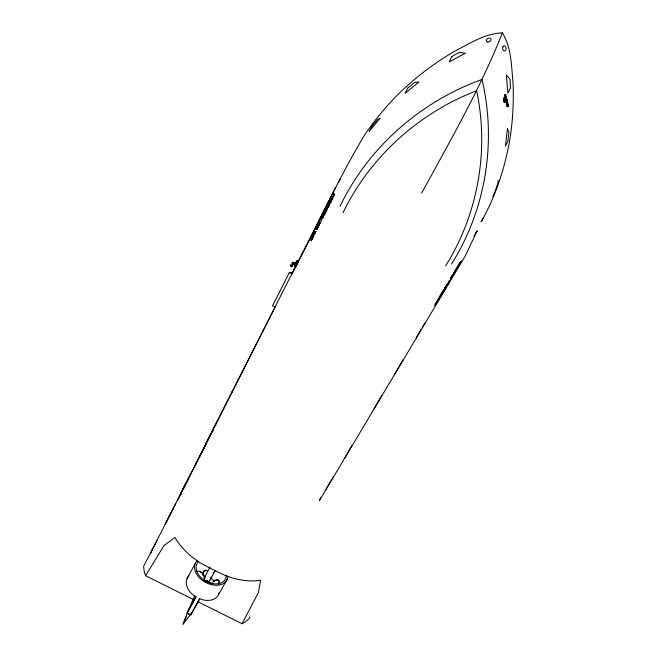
<?xml version="1.0" encoding="UTF-8"?>
<svg xmlns="http://www.w3.org/2000/svg" width="657" height="657" viewBox="0 0 657 657"><rect width="100%" height="100%" fill="white"/><g stroke="black" fill="none" stroke-linecap="round" stroke-linejoin="round"><path stroke-width="0.99" d="M312.141 237.9L312.346 238.245M218.995 583.014C220.67 578.743 215.307 579.047 213.55 581.355M312.436 237.3L312.28 236.463M450.357 279.061L450.759 278.157M498.039 180.223L497.907 182.884L495.263 191.146L492.766 196.492M318.415 225.326L318.563 224.218M329.781 203.3L328.557 206.495L328.812 204.146M330.709 202.167L330.323 201.559M331.662 199.876L331.391 199.178M439.41 298.188L437.595 300.323M313.718 234.327L313.479 234.746M313.512 234.13L313.315 235.773L313.676 234.311M318.661 224.464L318.711 225.211M331.875 199.703L331.728 198.578M218.88 583.966L219.159 582.504M319.836 223.224L320.074 222.6L320.025 223.134M318.407 224.916L318.875 225.688M459.251 264.057L459.645 263.588M206.602 580.944L205.427 580.648L206.512 581.634M205.986 580.451C207.776 581.264 204.894 581.831 205.649 580.55M333.748 194.431L333.928 196.115L334.216 195.646C333.707 188.937 333.838 198.242 332.113 197.256L332.36 199.293L332.393 197.067L333.173 197.7L333.789 194.447M439.697 297.473L437.874 299.592M312.617 237.497L312.568 237.965M313.217 236.118C312.666 241.004 312.469 231.445 314.58 234.262L313.258 236.134M312.798 237.678L313.414 234.179M331.867 199.457L331.818 199.942A1.897 0.419 -68.4 0 1 331.571 200.73A2.283 0.501 -68.4 0 1 331.243 201.535L331.071 201.765M330.364 201.576L330.931 199.909M329.494 204.343L329.362 203.276M323.917 214.157L323.482 215.299M312.231 237.349L311.467 239.008L311.87 238.22M324.18 213.977L324.082 213.369L323.687 213.87M319.039 223.355L318.67 224.998M292.603 264.188L292.143 263.909M329.699 204.138L329.773 203.062M448.928 283.274L449.158 282.239M441.274 295.034L439.517 297.169L439.648 296.759M451.351 277.114L450.924 277.78L452.755 275.521L451.392 277.944M202.824 574.013L203.136 572.978M331.547 200.41L331.629 199.416M416.267 338.1L416.546 336.984M329.453 204.327L329.264 205.058M323.819 214.864L324.147 213.402M402.527 361.153L402.831 360.011L394.627 374.416M318.538 224.472L318.735 223.7A2.209 0.485 -68.7 0 1 319.105 222.945L319.228 222.69M312.42 236.931L312.658 237.341M446.629 285.581L446.317 286.009L446.965 285.352M381.438 396.541L381.783 395.35L373.858 409.27M319.713 223.602L319.302 224.637M311.96 239.312L312.527 237.949M319.918 223.388L319.483 224.546M311.829 238.204L312.19 237.333M344.868 457.929L351.897 445.52M324.082 214.149L323.49 214.502M312.305 238.228L311.484 239.969L312.067 238.113M332.918 477.976L333.329 476.695M326.036 489.531L326.455 488.233M320.501 497.538L319.54 500.42L465.599 255.302L477.089 230.968L475.405 233.498M459.005 264.5L461.469 261.034L460.056 263.301M458.791 264.656L458.997 264.221M331.415 200.681L331.185 201.256M249.8 616.751L249.102 618.639L245.628 621.801L242.096 623.748L197.486 601.541M191.655 612.948L183.089 624.15L187.943 611.1L194.817 595.677M203.136 572.97L204.13 571.27L205.928 570.703M319.581 224.021L319.409 224.431M439.328 298.056L438.745 298.5M312.231 238.557L311.254 240.7L311.163 238.598L312.33 236.479M450.603 278.379L450.948 277.706M319.581 222.353L319.918 221.77L319.179 222.674M319.778 222.378L320.016 221.836M196 596.655L187.081 613.03L188.863 614.139L190.801 614.886L199.753 598.527M183.089 624.15L186.342 616.841M324.131 214.823L323.86 214.88M459.522 263.843L460.253 263.145M329.321 205.23L329.017 205.871M292.028 273.682L289.318 272.598L292.513 272.778C316.863 227.043 337.854 179.377 364.61 134.972C374.326 120.642 385.363 107.263 397.518 94.936C414.559 78.093 433.719 63.474 454.406 51.386C469.681 43.526 484.718 33.499 502.416 32.85C483.125 81.567 457.683 127.417 432.528 173.276L421.63 193.002M205.206 581.839L205.887 580.369M205.567 581.806L206.889 580.32M437.299 300.61L437.784 299.962M177.645 499.944L177.562 500.1M181.086 493.193L181.521 492.471M181.463 492.52L181.16 493.021M184.067 487.387L183.845 487.773L184.149 487.149M201.239 453.502L201.387 453.412M439.673 297.67L439.147 298.418M331.227 201.272L330.914 201.789M218.789 583.991L219.044 583.457M481.179 221.828C496.216 195.269 505.718 165.786 510.44 135.679C512.953 118.071 513.79 100.275 513.01 82.511C511.327 65.643 511.573 47.772 502.416 32.85M459.128 264.048L460.491 262.184M292.874 264.18L291.839 264.015L292.759 262.217L295.445 263.605L292.759 262.217M292.71 264.467L293.096 263.744L296.11 266.216M275.184 306.901L272.507 305.858L289.45 272.351M183.114 489.145L183.418 488.586M198.43 458.956L198.8 458.512M196.418 462.939L196.607 462.585M295.289 263.892L297.021 260.657L298.607 261.47M297.021 260.657L294.525 265.403M335.612 187.549L206.068 443.048L210.798 434.137M150.929 552.2L143.661 566.12L144.105 571.253L145.583 575.713L193.84 599.734M151.603 550.862L157.442 539.405M171.066 512.493L165.712 523.046L166.385 521.773M201.264 452.952L195.507 464.302L196.147 463.086M275.226 306.868L187.869 479.561L198.085 459.645M164.447 525.74L150.486 553.161L152.161 549.86M187.409 480.464L164.899 524.844L171.74 511.565M178.047 499.148L190.711 474.182L189.783 475.988M201.683 452.558L206.626 442.818L199.268 457.592M179.197 497.3L181.004 493.736M180.987 493.538L180.429 494.434M185.988 483.922L186.908 482.098M212.285 431.969L213.197 430.179M185.438 485.112L185.635 484.735L183.944 487.937L184.288 487.166L184.075 487.543M183.27 488.972L183.673 488.052M180.486 494.458L180.889 493.85L180.65 494.278M183.287 489.071L183.623 488.422M181.233 493.193L181.554 492.528M315.918 231.346L314.728 233.876L314.588 231.773C314.67 233.26 315.409 233.531 315.877 231.33M315.918 229.424L317.43 226.271L316.83 227.733C317.175 232.504 316.37 226.698 315.96 229.441M317.684 225.671L317.972 225.195L318.128 227.281C317.421 229.679 317.816 221.959 317.84 227.757M321.01 219.11L322.332 216.613L321.322 218.88C320.936 221.59 323.737 214.256 321.355 219.75L321.224 221.204L321.059 219.126M322.661 215.964L322.833 218.034L322.62 215.948L323.729 213.886M324.944 213.492C328.089 205.928 324.024 219.019 324.533 212.178L325.954 209.484L324.854 211.94C324.517 214.79 327.654 206.364 324.887 212.794L324.985 213.509L324.928 212.811M328.968 205.69L328.278 207.218L328.089 205.181L328.787 203.9M323.531 214.519L322.989 216.383L323.531 215.324M326.628 208.441L326.685 209.066L327.736 205.978L326.307 208.68L326.537 210.741L327.769 207.218M326.644 209.049L327.744 206.98M322.792 218.017L323.441 215.783M195.934 464.203L196.164 463.481M178.129 498.975L178.433 498.392M183.278 488.594L188.855 477.787M172.06 510.809L175.78 503.607M180.815 493.949L181.061 493.522M203.851 448.049L211.02 434.154M180.782 493.793L180.535 494.401M183.492 488.709L183.541 488.365M328.771 204.13L329.28 203.366M177.76 499.731L177.653 500.199M242.096 623.748L258.357 592.745L260.624 580.295C248.551 582.077 236.175 579.86 224.94 575.286A192.871 113.907 28.6 0 1 201.568 563.607C190.793 557.161 181.324 548.316 174.943 537.434L163.987 545.597L145.583 575.713M172.2 510.678L173.144 508.896M323.26 216.03L323.556 215.611M331.12 201.781L330.693 202.43M186.539 482.041L180.338 494.204L180.995 492.964M187.278 481.4L188.395 479.29M437.381 300.446L438.235 299.206M439.607 296.734L441.775 294.073L440.707 295.05M220.842 413.91L221.466 412.736M214.699 426.023L215.332 424.833M215.553 425.613L215.907 424.948M237.891 380.28L238.499 379.138M231.502 392.878L232.118 391.728M262.652 331.448L263.227 330.372M255.902 344.769L256.485 343.677M205.263 582.094L206.158 580.427M301.579 254.678L302.097 253.717M293.663 270.29L294.196 269.304M187.089 578.505L195.31 563.271M316.477 225.294L316.978 224.374M326.003 206.495L326.488 205.608M338.708 181.89L340.334 178.918M450.85 277.993L450.464 278.453M339.989 206.413C368.175 147.447 420.652 101.49 481.975 79.472C496.815 141.904 485.769 209.755 451.515 264.106M204.187 577.864L210.076 567.131M451.154 278.042L450.948 278.494L451.474 277.632M187.081 613.03L196.008 596.868L193.831 595.513A17.698 12.458 29.2 0 1 188.978 575.852M330.89 199.892L331.588 199.227M342.995 212.827C369.891 156.957 418.92 112.938 476.637 90.699C489.317 150.289 478 214.223 445.635 265.863M209.682 580.607L215.11 570.777M319.343 224.661L318.67 225.195M190.801 614.886L199.761 598.741L202.134 599.652A17.698 12.458 29.2 0 0 219.216 592.704M440.083 296.11L439.714 296.529M328.943 203.498L329.297 203.005M447.86 283.865L446.119 286.509L447.351 284.842M452.443 276.285L452.156 276.696M459.884 263.26L460.179 262.833M218.724 594.273L227.248 579.219M452.008 276.827L452.435 276.063L452.032 276.318M437.743 299.929L438.079 299.461M450.587 278.223L451.121 277.435M481.195 221.729L483.199 218.354M473.943 236.265L477.089 230.968M434.408 305.431C435.698 303.78 435.435 303.435 435.887 303.912L435.279 303.969M435.566 303.575L437.841 300.807L435.624 303.616M440.026 295.987L442.218 293.449L439.952 296.635M442.654 292.726C448.197 283.495 436.273 301.029 443.147 291.322M445.118 288.012L443.138 290.755L446.144 286.854L444.452 289.573L445.701 287.479M446.44 285.787L444.994 287.635L446.16 286.115M446.924 285.327C451.113 279.948 444.699 286.641 447.245 284.424M448.403 281.919L450.102 280.219L448.23 282.912M452.197 275.538C457.724 270.093 448.657 279.003 453.568 274.314M453.535 273.287L455.933 270.421L454.069 273.435L454.743 272.212L453.576 273.312L454.743 272.212M457.551 267.079L458.356 265.28C453.059 273.821 459.843 263.597 458.545 265.83M455.974 269.403L454.751 271.333L457.428 267.834L455.942 269.378L457.173 268.335M441.939 293.26L443.738 290.78M445.668 287.454L444.107 289.827M460.385 262.734L461.025 261.658L459.613 263.564M441.299 294.788L441.742 294.049M442.448 292.85L443.697 290.755M447.146 284.974L447.819 283.84M326.948 487.412L329.896 482.468M330.873 480.817L331.859 479.167M417.064 336.121L421.178 329.214M422.205 327.49L424.775 323.178M438.556 300.044L439.566 298.352M440.576 296.652L446.128 287.323M447.138 285.631L448.148 283.931M441.496 294.665L441.061 295.289M447.31 284.818L446.103 286.493L446.456 286M460.688 262.43L460.237 262.964M452.197 276.72L451.408 277.796M438.876 298.984L439.213 298.524M439.048 298.68L438.153 299.978M439.065 298.771L437.595 300.766M441.118 295.174L440.527 296.028M451.08 277.41L452.18 276.112M451.876 277.238L451.548 277.722M459.645 263.687L459.218 264.311M460.278 262.989L459.884 263.49M438.186 299.099L438.819 298.212M438.753 299.247L438.433 299.723M446.399 285.762L445.783 286.698M451.433 276.958L451.704 276.507M438.244 299.912L437.808 300.463M210.618 577.692L211.045 577.125M445.922 286.304L445.389 287.068M440.445 296.266L439.993 296.808M438.712 298.475L439.278 297.876M329.247 202.988L329.814 203.079M456.278 268.672L458.57 266.003M318.744 225.778L319.105 225.359A2.768 0.6 -68.7 0 0 319.524 224.563M452.295 275.858L452.722 275.554M436.133 302.532L437.324 301.423M442.785 291.437L444.181 290.164M446.111 286.83L444.764 288.119M446.908 284.506L448.288 283.257M449.618 280.818L449.232 281.229M323.515 215.595L324.509 214.732L324.09 214.806M213.385 581.864L215.028 580.796M212.285 582.225L212.712 581.979M330.069 201.978A3.145 0.69 -68.4 0 0 330.101 202.767L330.414 202.808M330.602 202.274L330.307 201.806M215.89 580.369L216.391 580.23M507.327 101.285L506.711 101.556L508.502 106.36L507.196 106.697L504.527 95.232L505.833 94.879L505.75 94.427M506.161 99.88L503.911 99.363M435.739 303.591L436.223 303.526M331.358 198.849A1.979 0.435 -68.4 0 1 331.654 198.586L331.875 198.685M196.698 571.073L199.638 571.278L201.543 572.559M297.728 263.786L296.414 263.005L297.35 262.964M206.421 582.332L207.472 582.077A1.643 1.117 29.9 0 0 207.694 581.19M217.566 580.115L218.888 581.166M506.251 99.388L506.728 99.462M297.884 262.784L296.931 261.929L298.393 262.48M311.426 238.368L311.426 238.992M311.122 238.581L311.254 240.7M311.443 239.238L311.484 239.969M314.588 231.773L314.769 233.892M316.789 227.716L316.961 229.58M324.854 211.94L324.862 212.548M328.089 205.181L328.319 207.234M332.393 197.067L332.606 198.808M199.761 571.524L201.116 572.231M210.7 583.523L207.727 582.003M295.609 263.26L297.194 264.081M203.251 580.049L204.228 580.558M207.62 571.015C204.803 568.453 201.748 572.518 202.873 575.302M207.891 581.494L210.864 583.014A20.983 13.321 28.9 0 0 212.868 583.835M201.42 572.313L203.481 574.891A19.595 13.871 26.3 0 1 204.59 577.314M202.126 572.97L203.358 574.645A19.603 13.871 26.3 0 1 204.729 577.889M505.389 95.856L506.925 99.527M206.824 581.494L207.029 582.332M505.833 94.879L508.502 106.36M506.884 101.153L507.779 105.021M505.939 99.65L506.276 101.088L504.239 100.792L504.018 100.16M507.196 106.697L506.793 102.492M505.619 99.872L505.438 96.801M504.445 94.772L504.527 95.232M326.66 209.287L326.726 209.985M291.93 265.568A1.273 0.567 26.9 0 1 292.34 266.643A1.273 0.567 26.9 0 1 290.566 266.011A1.273 0.567 26.9 0 1 290.772 265.149M295.28 266.192A5.034 2.226 27.1 0 1 293.843 263.925M293.966 263.342A5.034 2.226 27.1 0 1 296.028 262.636M295.354 267.144A2.907 1.289 27.1 0 1 295.272 265.707M209.805 580.065A3.071 2.086 29 0 1 206.093 581.158A3.071 2.086 29 0 1 204.499 577.421M204.976 577.092A3.071 2.086 29 0 1 205.592 576.92M206.577 581.034A1.725 1.174 29 0 1 205.452 580.345M213.344 572.649A2.102 1.404 29.1 0 1 213.188 573.454M207.563 581.075A1.725 1.174 29 0 1 206.75 582.25M210.93 578.357A16.023 11.284 29.2 0 1 213.903 581.067M226.361 575.557A16.179 11.169 29.1 0 1 206.717 581.626A16.179 11.169 29.1 0 1 198.521 561.645M227.93 576A17.87 12.335 29.1 0 1 206.232 582.726A17.87 12.335 29.1 0 1 197.19 560.643M190.144 614.024A1.15 0.854 23.3 0 1 188.773 614.533A1.15 0.854 23.3 0 1 188.017 613.211M504.831 102.007A2.907 0.657 -88.5 0 1 503.944 101.728A2.907 0.657 -88.5 0 1 504.026 97.803A2.907 0.657 -88.5 0 1 504.929 97.4M505.061 100.8A2.907 0.657 -88.5 0 1 504.962 101.465M504.757 100.767A2.07 0.468 -88.5 0 1 503.985 101.145A2.07 0.468 -88.5 0 1 504.248 97.844A2.07 0.468 -88.5 0 1 504.839 99.733M505.627 100.792A2.907 0.657 -88.5 0 1 504.633 102.205A2.907 0.657 -88.5 0 1 504.592 97.794A2.907 0.657 -88.5 0 1 505.603 97.926M505.323 100.767A2.07 0.468 -88.5 0 1 504.543 101.137A2.07 0.468 -88.5 0 1 504.814 97.844A2.07 0.468 -88.5 0 1 505.405 99.724M330.143 202.783A3.145 0.69 -68.4 0 1 330.11 201.995A2.086 0.46 -68.4 0 1 330.397 200.878M330.233 201.264A2.02 0.443 -68.4 0 1 330.676 200.065L331.169 199.219A2.119 0.468 -68.4 0 1 331.514 198.743A1.979 0.435 -68.4 0 1 331.695 198.603M206.47 582.266A1.643 1.1 26.5 0 0 207.185 582.11L207.628 581.322A1.881 1.265 26.5 0 0 207.563 580.977M204.393 580.468A1.643 1.117 29.8 0 1 204.655 579.926M507.409 128.788L505.405 146.297L507.927 140.976L508.929 132.246L507.409 128.788M204.417 580.188L204.376 580.509A1.725 1.174 29 0 1 204.631 579.926L204.417 580.188M291.248 265.592L291.765 265.855L291.273 265.568M510.456 87.792L507.894 93.089L506.325 75.087L509.947 79.103L510.456 87.792M451.761 56.642L449.109 61.914L465.296 53.291L459.407 52.264L451.761 56.642M407.759 88.087L405.065 93.351L418.92 82.018L414.666 82.429L407.759 88.087M371.854 126.333L369.127 131.597L380.124 118.227L377.479 119.582L371.854 126.333M506.966 99.749L505.676 100.193L506.966 99.749M507.376 101.507L506.087 101.95L507.376 101.507M502.958 46.91A2.603 1.7 87.5 0 0 504.264 51.024A2.603 1.7 87.5 0 0 505.906 47.378A2.603 1.7 87.5 0 0 502.958 46.91M487.781 42.032A2.529 1.823 -28.4 0 0 491.025 39.231A2.529 1.823 -28.4 0 0 487.198 38.853A2.529 1.823 -28.4 0 0 487.781 42.032M290.542 265.691A1.273 0.567 26.9 0 0 292.546 266.405A1.273 0.567 26.9 0 0 291.437 265.083A1.273 0.567 26.9 0 0 290.542 265.691"/></g></svg>
